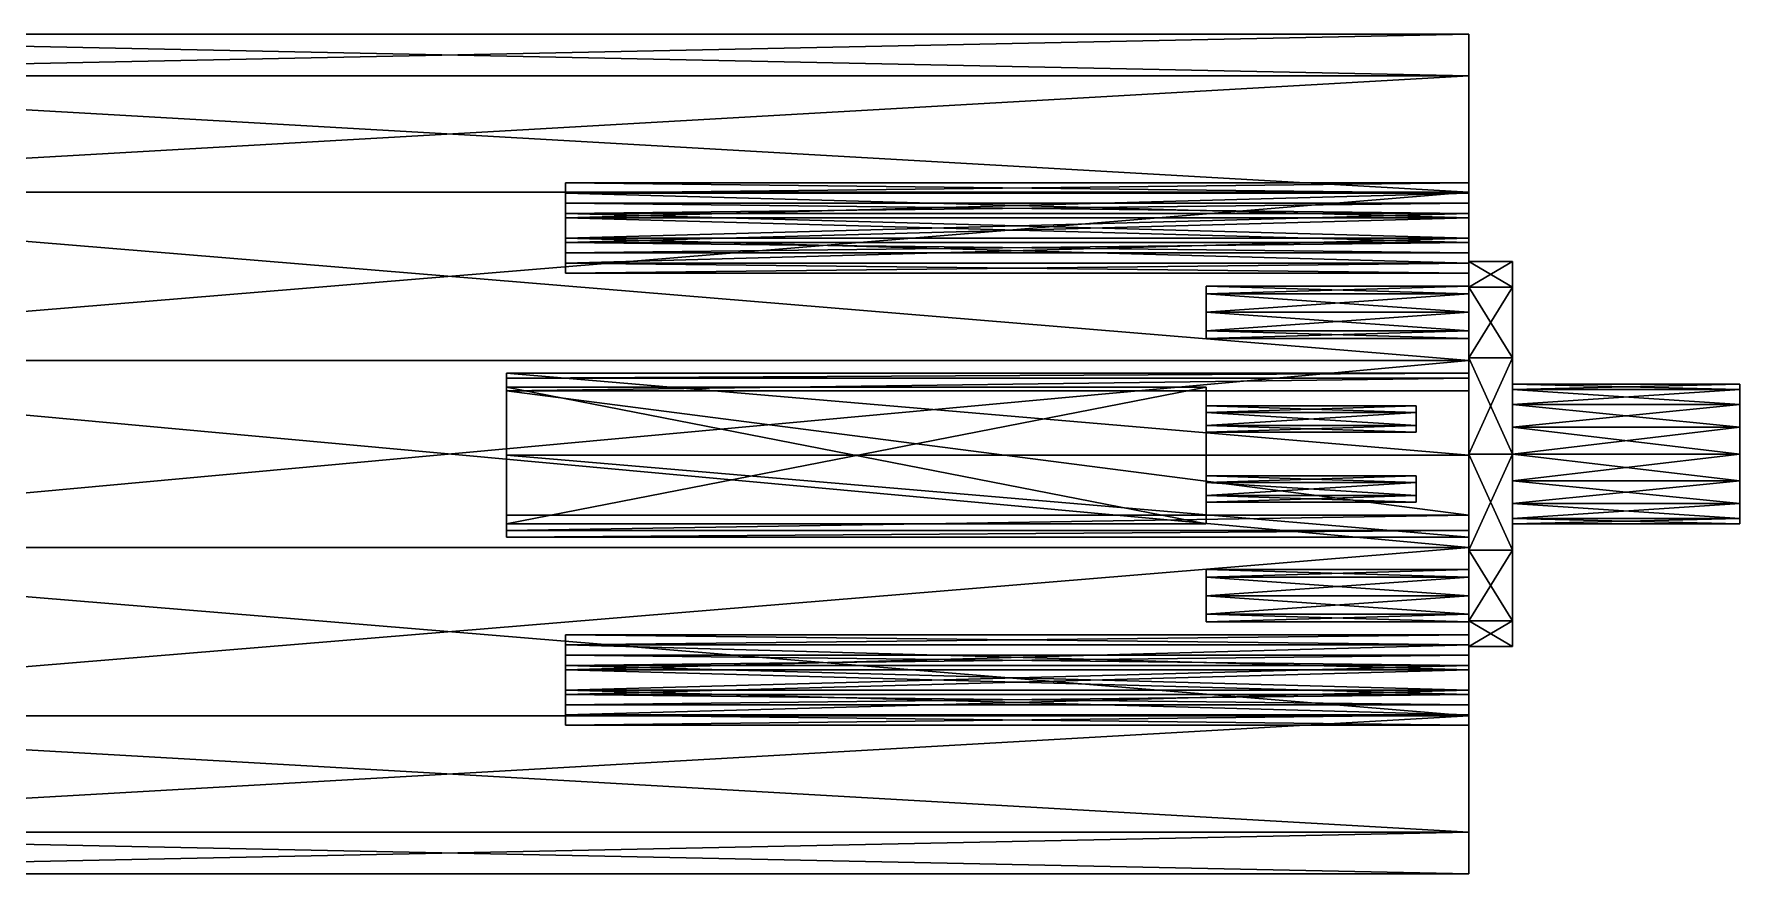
# Model space of a CAD drawing. Extents: x -96 to 99, y -24 to 24.
# Drawn here: x 1.5 to 99, y -24 to 24 of the extents above; entities that cross this region are included whole.
import ezdxf

# ---------------------------------------------------------------- set-up
doc = ezdxf.new("R2010")
doc.units = 0

msp = doc.modelspace()

# ---------------------------------------------------------------- linework, layer by layer
for points in [[(-33, 24), (83.5, 24), (83.5, 21.623072, -10.412139)], [(-33, 21.623072, 10.412139), (83.5, 21.623072, 10.412139), (83.5, 24)], [(-33, 24), (-33, 21.623072, 10.412139), (83.5, 24)], [(-33, 21.623072, -10.412139), (-33, 24), (83.5, 21.623072, -10.412139)], [(83.5, 24), (83.5, 11), (83.5, 9.526605, -5.498408)], [(83.5, 14.913894, 2.286107), (83.5, 11), (83.5, 24)], [(83.5, 24), (83.5, 9.526605, -5.498408), (83.5, 5.498408, -9.526605)], [(83.5, 21.623072, -10.412139), (83.5, 24), (83.5, 5.498408, -9.526605)], [(83.5, 14.913894, 2.286107), (83.5, 24), (83.5, 21.623072, 10.412139)], [(-33, 21.623072, -10.412139), (83.5, 21.623072, -10.412139), (83.5, 14.96193, -18.765211)], [(-33, 21.623072, -10.412139), (83.5, 14.96193, -18.765211), (-33, 14.96193, -18.765211)], [(-33, 14.96193, 18.765211), (83.5, 14.96193, 18.765211), (83.5, 21.623072, 10.412139)], [(-33, 21.623072, 10.412139), (-33, 14.96193, 18.765211), (83.5, 21.623072, 10.412139)], [(83.5, 21.623072, -10.412139), (83.5, 5.498408, -9.526605), (83.5, 0, -11)], [(83.5, -10.916106, -11.613894), (83.5, 21.623072, -10.412139), (83.5, 0, -11)], [(83.5, -14.96193, -18.765211), (83.5, 14.96193, -18.765211), (83.5, 21.623072, -10.412139)], [(83.5, -8.1, -15.299483), (83.5, -14.96193, -18.765211), (83.5, 21.623072, -10.412139)], [(83.5, -7.038835, -14.859745), (83.5, -8.1, -15.299483), (83.5, 21.623072, -10.412139)], [(83.5, -6.6, -13.8), (83.5, -7.038835, -14.859745), (83.5, 21.623072, -10.412139)], [(83.5, -7.038835, -12.740255), (83.5, -6.6, -13.8), (83.5, 21.623072, -10.412139)], [(83.5, -8.1, -12.300517), (83.5, -7.038835, -12.740255), (83.5, 21.623072, -10.412139)], [(83.5, -12.33, -12.2), (83.5, -8.1, -12.300517), (83.5, 21.623072, -10.412139)], [(83.5, -10.916106, -11.613894), (83.5, -12.33, -12.2), (83.5, 21.623072, -10.412139)], [(83.5, 13.743894, 11.613894), (83.5, 21.623072, 10.412139), (83.5, 14.96193, 18.765211)], [(83.5, 13.743894, 8.786107), (83.5, 12.33, 8.2), (83.5, 21.623072, 10.412139)], [(83.5, 13.5, 5.7), (83.5, 21.623072, 10.412139), (83.5, 12.33, 8.2)], [(83.5, 14.33, 10.2), (83.5, 13.743894, 8.786107), (83.5, 21.623072, 10.412139)], [(83.5, 13.743894, 11.613894), (83.5, 14.33, 10.2), (83.5, 21.623072, 10.412139)], [(83.5, 15.5, 3.7), (83.5, 14.913894, 2.286107), (83.5, 21.623072, 10.412139)], [(83.5, 14.913894, 5.113894), (83.5, 15.5, 3.7), (83.5, 21.623072, 10.412139)], [(83.5, 13.5, 5.7), (83.5, 14.913894, 5.113894), (83.5, 21.623072, 10.412139)], [(-33, 14.96193, -18.765211), (83.5, 14.96193, -18.765211), (83.5, 5.342563, -23.397352)], [(-33, 14.96193, -18.765211), (83.5, 5.342563, -23.397352), (-33, 5.342563, -23.397352)], [(-33, 5.342563, 23.397352), (83.5, 5.342563, 23.397352), (83.5, 14.96193, 18.765211)], [(-33, 14.96193, 18.765211), (-33, 5.342563, 23.397352), (83.5, 14.96193, 18.765211)], [(31.879999, 14.914886, 2.287007), (83.5, 14.913894, 2.286107), (83.5, 15.5, 3.7)], [(31.879999, 15.5, 3.7), (83.5, 15.5, 3.7), (83.5, 14.913894, 5.113894)], [(31.879999, 14.914886, 2.287007), (83.5, 15.5, 3.7), (31.879999, 15.5, 3.7)], [(31.879999, 15.5, 3.7), (83.5, 14.913894, 5.113894), (31.879999, 14.914886, 5.112993)], [(31.879999, 15.5, 3.7), (31.879999, 14.914886, 5.112993), (31.879999, 11.5, 3.7)], [(31.879999, 12.085114, 2.287007), (31.879999, 15.5, 3.7), (31.879999, 11.5, 3.7)], [(31.879999, 12.085114, 2.287007), (31.879999, 14.914886, 2.287007), (31.879999, 15.5, 3.7)], [(31.879999, 13.5, 1.700689), (83.5, 14.913894, 2.286107), (31.879999, 14.914886, 2.287007)], [(31.879999, 14.914886, 5.112993), (83.5, 14.913894, 5.113894), (83.5, 13.5, 5.7)], [(31.879999, 14.914886, 5.112993), (83.5, 13.5, 5.7), (31.879999, 13.5, 5.699311)], [(31.879999, 14.914886, 5.112993), (31.879999, 12.085114, 5.112993), (31.879999, 11.5, 3.7)], [(31.879999, 14.914886, 5.112993), (31.879999, 13.5, 5.699311), (31.879999, 12.085114, 5.112993)], [(31.879999, 12.085114, 2.287007), (31.879999, 13.5, 1.700689), (31.879999, 14.914886, 2.287007)], [(31.879999, 13.5, 1.700689), (83.5, 13.5, 1.7), (83.5, 14.913894, 2.286107)], [(83.5, -5.342563, -23.397352), (83.5, 5.342563, -23.397352), (83.5, 14.96193, -18.765211)], [(83.5, -14.96193, -18.765211), (83.5, -5.342563, -23.397352), (83.5, 14.96193, -18.765211)], [(83.5, 4.626198, 22.894613), (83.5, 14.96193, 18.765211), (83.5, 5.342563, 23.397352)], [(83.5, 9.161165, 14.859745), (83.5, 9.6, 13.8), (83.5, 14.96193, 18.765211)], [(83.5, 9.161165, 12.740255), (83.5, 14.96193, 18.765211), (83.5, 9.6, 13.8)], [(83.5, 8.1, 15.299483), (83.5, 9.161165, 14.859745), (83.5, 14.96193, 18.765211)], [(83.5, 4.626198, 14.543818), (83.5, 8.1, 15.299483), (83.5, 14.96193, 18.765211)], [(83.5, 12.33, 12.2), (83.5, 14.96193, 18.765211), (83.5, 9.161165, 12.740255)], [(83.5, 4.626198, 14.543818), (83.5, 14.96193, 18.765211), (83.5, 4.626198, 22.894613)], [(83.5, 12.33, 12.2), (83.5, 13.743894, 11.613894), (83.5, 14.96193, 18.765211)], [(83.5, 14.913894, 2.286107), (83.5, 13.5, 1.7), (83.5, 11)], [(31.879999, 13.744886, 8.787007), (83.5, 13.743894, 8.786107), (83.5, 14.33, 10.2)], [(31.879999, 14.33, 10.2), (83.5, 14.33, 10.2), (83.5, 13.743894, 11.613894)], [(31.879999, 13.744886, 8.787007), (83.5, 14.33, 10.2), (31.879999, 14.33, 10.2)], [(31.879999, 14.33, 10.2), (83.5, 13.743894, 11.613894), (31.879999, 13.744886, 11.612993)], [(31.879999, 14.33, 10.2), (31.879999, 13.744886, 11.612993), (31.879999, 10.33, 10.2)], [(31.879999, 10.915113, 8.787007), (31.879999, 14.33, 10.2), (31.879999, 10.33, 10.2)], [(31.879999, 10.915113, 8.787007), (31.879999, 13.744886, 8.787007), (31.879999, 14.33, 10.2)], [(31.879999, 12.33, 8.200689), (83.5, 13.743894, 8.786107), (31.879999, 13.744886, 8.787007)], [(31.879999, 13.744886, 11.612993), (83.5, 13.743894, 11.613894), (83.5, 12.33, 12.2)], [(31.879999, 13.744886, 11.612993), (83.5, 12.33, 12.2), (31.879999, 12.33, 12.199311)], [(31.879999, 13.744886, 11.612993), (31.879999, 10.915113, 11.612993), (31.879999, 10.33, 10.2)], [(31.879999, 13.744886, 11.612993), (31.879999, 12.33, 12.199311), (31.879999, 10.915113, 11.612993)], [(31.879999, 10.915113, 8.787007), (31.879999, 12.33, 8.200689), (31.879999, 13.744886, 8.787007)], [(31.879999, 12.33, 8.200689), (83.5, 12.33, 8.2), (83.5, 13.743894, 8.786107)], [(31.879999, 12.085114, 2.287007), (83.5, 12.086106, 2.286107), (83.5, 13.5, 1.7)], [(31.879999, 12.085114, 2.287007), (83.5, 13.5, 1.7), (31.879999, 13.5, 1.700689)], [(31.879999, 13.5, 5.699311), (83.5, 13.5, 5.7), (83.5, 12.086106, 5.113894)], [(31.879999, 13.5, 5.699311), (83.5, 12.086106, 5.113894), (31.879999, 12.085114, 5.112993)], [(83.5, 13.5, 5.7), (83.5, 12.33, 8.2), (83.5, 9.526605, 5.498408)], [(83.5, 12.086106, 5.113894), (83.5, 13.5, 5.7), (83.5, 9.526605, 5.498408)], [(83.5, 13.5, 1.7), (83.5, 12.086106, 2.286107), (83.5, 11)], [(31.879999, 10.915113, 8.787007), (83.5, 10.916106, 8.786107), (83.5, 12.33, 8.2)], [(31.879999, 10.915113, 8.787007), (83.5, 12.33, 8.2), (31.879999, 12.33, 8.200689)], [(31.879999, 12.33, 12.199311), (83.5, 12.33, 12.2), (83.5, 10.916106, 11.613894)], [(31.879999, 12.33, 12.199311), (83.5, 10.916106, 11.613894), (31.879999, 10.915113, 11.612993)], [(31.879999, 11.5, 3.7), (83.5, 11.5, 3.7), (83.5, 12.086106, 2.286107)], [(31.879999, 12.085114, 5.112993), (83.5, 12.086106, 5.113894), (83.5, 11.5, 3.7)], [(31.879999, 12.085114, 2.287007), (31.879999, 11.5, 3.7), (83.5, 12.086106, 2.286107)], [(31.879999, 12.085114, 5.112993), (83.5, 11.5, 3.7), (31.879999, 11.5, 3.7)], [(83.5, 12.33, 8.2), (83.5, 10.916106, 8.786107), (83.5, 9.526605, 5.498408)], [(83.5, 12.33, 12.2), (83.5, 8.1, 12.300517), (83.5, -21.623072, 10.412139)], [(83.5, 10.916106, 11.613894), (83.5, 12.33, 12.2), (83.5, -21.623072, 10.412139)], [(83.5, 12.33, 12.2), (83.5, 9.161165, 12.740255), (83.5, 8.1, 12.300517)], [(83.5, 12.086106, 5.113894), (83.5, 9.526605, 5.498408), (83.5, 11.5, 3.7)], [(83.5, 12.086106, 2.286107), (83.5, 11.5, 3.7), (83.5, 11)], [(31.879999, 10.33, 10.2), (83.5, 10.33, 10.2), (83.5, 10.916106, 8.786107)], [(31.879999, 10.915113, 11.612993), (83.5, 10.916106, 11.613894), (83.5, 10.33, 10.2)], [(31.879999, 10.915113, 8.787007), (31.879999, 10.33, 10.2), (83.5, 10.916106, 8.786107)], [(31.879999, 10.915113, 11.612993), (83.5, 10.33, 10.2), (31.879999, 10.33, 10.2)], [(83.5, 11.5, 3.7), (83.5, 9.526605, 5.498408), (83.5, 11)], [(83.5, 11), (86, 11), (86, 9.526605, -5.498408)], [(83.5, 9.526605, 5.498408), (86, 9.526605, 5.498408), (86, 11)], [(83.5, 11), (83.5, 9.526605, 5.498408), (86, 11)], [(83.5, 9.526605, -5.498408), (83.5, 11), (86, 9.526605, -5.498408)], [(83.5, 10.916106, 11.613894), (83.5, -21.623072, 10.412139), (83.5, 0, 11)], [(83.5, 10.916106, 11.613894), (83.5, 0, 11), (83.5, 10.33, 10.2)], [(83.5, 10.916106, 8.786107), (83.5, 5.498408, 9.526605), (83.5, 9.526605, 5.498408)], [(83.5, 10.916106, 8.786107), (83.5, 10.33, 10.2), (83.5, 5.498408, 9.526605)], [(86, 11), (86, 4), (86, 3.695794, -1.528738)], [(86, 9.526605, 5.498408), (86, 4), (86, 11)], [(86, 11), (86, 2.827787, -2.827787), (86, 1.528738, -3.695794)], [(86, 9.526605, -5.498408), (86, 11), (86, 1.528738, -3.695794)], [(86, 11), (86, 3.695794, -1.528738), (86, 2.827787, -2.827787)], [(83.5, 10.33, 10.2), (83.5, 0, 11), (83.5, 5.498408, 9.526605)], [(68.5, 9.6, 13.8), (83.5, 9.6, 13.8), (83.5, 9.161165, 14.859745)], [(68.5, 9.16066, 12.73934), (83.5, 9.161165, 12.740255), (83.5, 9.6, 13.8)], [(68.5, 9.16066, 12.73934), (83.5, 9.6, 13.8), (68.5, 9.6, 13.8)], [(68.5, 9.16066, 14.860661), (68.5, 9.6, 13.8), (83.5, 9.161165, 14.859745)], [(68.5, 7.03934, 12.73934), (68.5, 9.16066, 12.73934), (68.5, 9.6, 13.8)], [(68.5, 6.6, 13.8), (68.5, 7.03934, 12.73934), (68.5, 9.6, 13.8)], [(68.5, 9.16066, 14.860661), (68.5, 6.6, 13.8), (68.5, 9.6, 13.8)], [(68.5, 9.16066, 14.860661), (83.5, 9.161165, 14.859745), (83.5, 8.1, 15.299483)], [(68.5, 8.1, 12.3), (83.5, 8.1, 12.300517), (83.5, 9.161165, 12.740255)], [(68.5, 8.1, 12.3), (83.5, 9.161165, 12.740255), (68.5, 9.16066, 12.73934)], [(68.5, 9.16066, 14.860661), (83.5, 8.1, 15.299483), (68.5, 8.1, 15.3)], [(68.5, 7.03934, 12.73934), (68.5, 8.1, 12.3), (68.5, 9.16066, 12.73934)], [(68.5, 9.16066, 14.860661), (68.5, 7.03934, 14.860661), (68.5, 6.6, 13.8)], [(68.5, 9.16066, 14.860661), (68.5, 8.1, 15.3), (68.5, 7.03934, 14.860661)], [(83.5, 9.526605, -5.498408), (86, 9.526605, -5.498408), (86, 5.498408, -9.526605)], [(83.5, 9.526605, -5.498408), (86, 5.498408, -9.526605), (83.5, 5.498408, -9.526605)], [(83.5, 5.498408, 9.526605), (86, 5.498408, 9.526605), (86, 9.526605, 5.498408)], [(83.5, 9.526605, 5.498408), (83.5, 5.498408, 9.526605), (86, 9.526605, 5.498408)], [(86, 9.526605, 5.498408), (86, 0, 4), (86, 1.528738, 3.695794)], [(86, 9.526605, 5.498408), (86, -9.526605, 5.498408), (86, 0, 4)], [(86, 9.526605, 5.498408), (86, 1.528738, 3.695794), (86, 2.827787, 2.827787)], [(86, 9.526605, 5.498408), (86, 2.827787, 2.827787), (86, 3.695794, 1.528738)], [(86, 9.526605, 5.498408), (86, 3.695794, 1.528738), (86, 4)], [(86, 9.526605, -5.498408), (86, 1.528738, -3.695794), (86, 0, -4)], [(86, -9.526605, -5.498408), (86, 9.526605, -5.498408), (86, 0, -4)], [(86, -5.498408, -9.526605), (86, 5.498408, -9.526605), (86, 9.526605, -5.498408)], [(86, -9.526605, -5.498408), (86, -5.498408, -9.526605), (86, 9.526605, -5.498408)], [(86, 9.526605, 5.498408), (86, 5.498408, 9.526605), (86, -9.526605, 5.498408)], [(68.5, 8.1, 15.3), (83.5, 8.1, 15.299483), (83.5, 7.038835, 14.859745)], [(68.5, 8.1, 15.3), (83.5, 7.038835, 14.859745), (68.5, 7.03934, 14.860661)], [(68.5, 7.03934, 12.73934), (83.5, 7.038835, 12.740255), (83.5, 8.1, 12.300517)], [(68.5, 7.03934, 12.73934), (83.5, 8.1, 12.300517), (68.5, 8.1, 12.3)], [(83.5, 8.1, 12.300517), (83.5, 7.038835, 12.740255), (83.5, -21.623072, 10.412139)], [(83.5, 4.626198, 14.543818), (83.5, 7.038835, 14.859745), (83.5, 8.1, 15.299483)], [(68.5, 7.03934, 14.860661), (83.5, 7.038835, 14.859745), (83.5, 6.6, 13.8)], [(68.5, 7.03934, 14.860661), (83.5, 6.6, 13.8), (68.5, 6.6, 13.8)], [(68.5, 6.6, 13.8), (83.5, 7.038835, 12.740255), (68.5, 7.03934, 12.73934)], [(68.5, 6.6, 13.8), (83.5, 6.6, 13.8), (83.5, 7.038835, 12.740255)], [(83.5, 3.602843, 13.520463), (83.5, -21.623072, 10.412139), (83.5, 7.038835, 12.740255)], [(83.5, 4.326464, 13.820196), (83.5, 6.6, 13.8), (83.5, 7.038835, 14.859745)], [(83.5, 4.626198, 14.543818), (83.5, 4.326464, 13.820196), (83.5, 7.038835, 14.859745)], [(83.5, 3.602843, 13.520463), (83.5, 7.038835, 12.740255), (83.5, 6.6, 13.8)], [(83.5, 4.326464, 13.820196), (83.5, 3.602843, 13.520463), (83.5, 6.6, 13.8)], [(-33, 5.342563, -23.397352), (83.5, 5.342563, -23.397352), (83.5, -5.342563, -23.397352)], [(-33, 5.342563, -23.397352), (83.5, -5.342563, -23.397352), (-33, -5.342563, -23.397352)], [(-33, -5.342563, 23.397352), (83.5, -5.342563, 23.397352), (83.5, 5.342563, 23.397352)], [(-33, 5.342563, 23.397352), (-33, -5.342563, 23.397352), (83.5, 5.342563, 23.397352)], [(83.5, 5.498408, -9.526605), (86, 5.498408, -9.526605), (86, 0, -11)], [(83.5, 5.498408, -9.526605), (86, 0, -11), (83.5, 0, -11)], [(83.5, 0, 11), (86, 0, 11), (86, 5.498408, 9.526605)], [(83.5, 5.498408, 9.526605), (83.5, 0, 11), (86, 5.498408, 9.526605)], [(83.5, -0.062141, 23.357071), (83.5, 5.342563, 23.397352), (83.5, -5.342563, 23.397352)], [(83.5, -0.062141, 23.357071), (83.5, 4.626198, 22.894613), (83.5, 5.342563, 23.397352)], [(86, -5.498408, -9.526605), (86, 0, -11), (86, 5.498408, -9.526605)], [(86, 5.498408, 9.526605), (86, -5.498408, 9.526605), (86, -9.526605, 5.498408)], [(86, 5.498408, 9.526605), (86, 0, 11), (86, -5.498408, 9.526605)], [(28.5, 4.626198, 22.894613), (83.5, 4.626198, 22.894613), (83.5, -0.062141, 23.357071)], [(28.5, 4.626198, 22.894613), (83.5, 4.626198, 14.543818), (83.5, 4.626198, 22.894613)], [(28.5, -0.062141, 23.357071), (28.5, 4.626198, 22.894613), (83.5, -0.062141, 23.357071)], [(28.5, 4.325218, 13.821443), (83.5, 4.326464, 13.820196), (83.5, 4.626198, 14.543818)], [(28.5, 4.626198, 14.543818), (83.5, 4.626198, 14.543818), (28.5, 4.626198, 22.894613)], [(28.5, 4.325218, 13.821443), (83.5, 4.626198, 14.543818), (28.5, 4.626198, 14.543818)], [(28.5, 3.828794, 17.586573), (28.5, 4.626198, 14.543818), (28.5, 4.626198, 22.894613)], [(28.5, -0.062141, 23.357071), (28.5, -4.747953, 22.869673), (28.5, 4.626198, 22.894613)], [(28.5, -3.994617, 22.449192), (28.5, 4.626198, 22.894613), (28.5, -4.747953, 22.869673)], [(28.5, 3.828794, 22.449192), (28.5, 4.626198, 22.894613), (28.5, -3.994617, 22.449192)], [(28.5, 3.828794, 22.449192), (28.5, 3.828794, 17.586573), (28.5, 4.626198, 22.894613)], [(28.5, -4.379539, 13.888877), (28.5, 4.325218, 13.821443), (28.5, 4.626198, 14.543818)], [(28.5, -4.747953, 14.778306), (28.5, -4.379539, 13.888877), (28.5, 4.626198, 14.543818)], [(28.5, 3.828794, 17.586573), (28.5, -4.747953, 14.778306), (28.5, 4.626198, 14.543818)], [(28.5, 3.602843, 13.520463), (83.5, 3.602843, 13.520463), (83.5, 4.326464, 13.820196)], [(28.5, 3.602843, 13.520463), (83.5, 4.326464, 13.820196), (28.5, 4.325218, 13.821443)], [(28.5, -3.490109, 13.520463), (28.5, 3.602843, 13.520463), (28.5, 4.325218, 13.821443)], [(28.5, -4.379539, 13.888877), (28.5, -3.490109, 13.520463), (28.5, 4.325218, 13.821443)], [(86, 4), (99, 4), (99, 3.695794, -1.528738)], [(86, 3.695794, 1.528738), (99, 3.695794, 1.528738), (99, 4)], [(86, 4), (86, 3.695794, 1.528738), (99, 4)], [(86, 3.695794, -1.528738), (86, 4), (99, 3.695794, -1.528738)], [(99, -3.695794, -1.528738), (99, 3.695794, -1.528738), (99, 4)], [(99, -4), (99, -3.695794, -1.528738), (99, 4)], [(99, 3.695794, 1.528738), (99, -4), (99, 4)], [(28.5, 3.828794, 17.586573), (28.5, -3.994617, 17.586573), (28.5, -4.747953, 14.778306)], [(68.5, -3.994617, 22.449192), (28.5, 3.828794, 22.449192), (28.5, -3.994617, 22.449192)], [(68.5, 3.828794, 17.586573), (28.5, -3.994617, 17.586573), (28.5, 3.828794, 17.586573)], [(68.5, -3.994617, 17.586573), (28.5, -3.994617, 17.586573), (68.5, 3.828794, 17.586573)], [(68.5, 3.828794, 22.449192), (28.5, 3.828794, 17.586573), (28.5, 3.828794, 22.449192)], [(68.5, 3.828794, 17.586573), (28.5, 3.828794, 17.586573), (68.5, 3.828794, 22.449192)], [(68.5, -3.994617, 22.449192), (68.5, 3.828794, 22.449192), (28.5, 3.828794, 22.449192)], [(28.5, 3.602843, 13.520463), (83.5, -3.490109, 13.520463), (83.5, 3.602843, 13.520463)], [(28.5, -3.490109, 13.520463), (83.5, -3.490109, 13.520463), (28.5, 3.602843, 13.520463)], [(68.5, 2.75, 20.042334), (68.5, 3.828794, 17.586573), (68.5, 3.828794, 22.449192)], [(68.5, 2.374345, 20.691854), (68.5, 3.828794, 22.449192), (68.5, -3.994617, 22.449192)], [(68.5, 2.374345, 20.691854), (68.5, 2.75, 20.042334), (68.5, 3.828794, 22.449192)], [(68.5, -2.374345, 19.392813), (68.5, -3.994617, 17.586573), (68.5, 3.828794, 17.586573)], [(68.5, -1.625655, 19.392813), (68.5, -2.374345, 19.392813), (68.5, 3.828794, 17.586573)], [(68.5, -1.25, 20.042334), (68.5, -1.625655, 19.392813), (68.5, 3.828794, 17.586573)], [(68.5, 1.625655, 19.392813), (68.5, -1.25, 20.042334), (68.5, 3.828794, 17.586573)], [(68.5, 2.374345, 19.392813), (68.5, 3.828794, 17.586573), (68.5, 2.75, 20.042334)], [(68.5, 2.374345, 19.392813), (68.5, 1.625655, 19.392813), (68.5, 3.828794, 17.586573)], [(83.5, 3.602843, 13.520463), (83.5, -3.490109, 13.520463), (83.5, -21.623072, 10.412139)], [(86, 3.695794, -1.528738), (99, 3.695794, -1.528738), (99, 2.827787, -2.827787)], [(86, 3.695794, -1.528738), (99, 2.827787, -2.827787), (86, 2.827787, -2.827787)], [(86, 2.827787, 2.827787), (99, 2.827787, 2.827787), (99, 3.695794, 1.528738)], [(86, 3.695794, 1.528738), (86, 2.827787, 2.827787), (99, 3.695794, 1.528738)], [(99, -2.827787, -2.827787), (99, 2.827787, -2.827787), (99, 3.695794, -1.528738)], [(99, -3.695794, -1.528738), (99, -2.827787, -2.827787), (99, 3.695794, -1.528738)], [(99, 3.695794, 1.528738), (99, -3.695794, 1.528738), (99, -4)], [(99, 3.695794, 1.528738), (99, 2.827787, 2.827787), (99, -3.695794, 1.528738)], [(80.5, 2.75, 20.042334), (68.5, 2.75, 20.042334), (68.5, 2.374345, 20.691854)], [(80.5, 2.37546, 19.393719), (68.5, 2.374345, 19.392813), (68.5, 2.75, 20.042334)], [(80.5, 2.37546, 19.393719), (68.5, 2.75, 20.042334), (80.5, 2.75, 20.042334)], [(80.5, 2.37546, 20.690947), (80.5, 2.75, 20.042334), (68.5, 2.374345, 20.691854)], [(80.5, 2.37546, 20.690947), (68.5, 2.374345, 20.691854), (68.5, 1.625655, 20.691854)], [(80.5, 2.37546, 20.690947), (68.5, 1.625655, 20.691854), (80.5, 1.62454, 20.690947)], [(80.5, 1.62454, 19.393719), (68.5, 2.374345, 19.392813), (80.5, 2.37546, 19.393719)], [(68.5, 1.625655, 20.691854), (68.5, 2.374345, 20.691854), (68.5, -3.994617, 22.449192)], [(80.5, 1.62454, 19.393719), (68.5, 1.625655, 19.392813), (68.5, 2.374345, 19.392813)], [(80.5, 1.62454, 19.393719), (80.5, 2.37546, 19.393719), (80.5, 2.75, 20.042334)], [(80.5, 1.25, 20.042334), (80.5, 1.62454, 19.393719), (80.5, 2.75, 20.042334)], [(80.5, 2.37546, 20.690947), (80.5, 1.25, 20.042334), (80.5, 2.75, 20.042334)], [(80.5, 2.37546, 20.690947), (80.5, 1.62454, 20.690947), (80.5, 1.25, 20.042334)], [(86, 2.827787, -2.827787), (99, 2.827787, -2.827787), (99, 1.528738, -3.695794)], [(86, 2.827787, -2.827787), (99, 1.528738, -3.695794), (86, 1.528738, -3.695794)], [(86, 1.528738, 3.695794), (99, 1.528738, 3.695794), (99, 2.827787, 2.827787)], [(86, 2.827787, 2.827787), (86, 1.528738, 3.695794), (99, 2.827787, 2.827787)], [(99, -1.528738, -3.695794), (99, 1.528738, -3.695794), (99, 2.827787, -2.827787)], [(99, -2.827787, -2.827787), (99, -1.528738, -3.695794), (99, 2.827787, -2.827787)], [(99, 2.827787, 2.827787), (99, -2.827787, 2.827787), (99, -3.695794, 1.528738)], [(99, 2.827787, 2.827787), (99, 1.528738, 3.695794), (99, -2.827787, 2.827787)], [(68.5, 1.25, 20.042334), (68.5, 1.625655, 20.691854), (68.5, -3.994617, 22.449192)], [(68.5, 1.625655, 19.392813), (68.5, 1.25, 20.042334), (68.5, -1.25, 20.042334)], [(80.5, 1.62454, 20.690947), (68.5, 1.625655, 20.691854), (68.5, 1.25, 20.042334)], [(80.5, 1.25, 20.042334), (68.5, 1.25, 20.042334), (68.5, 1.625655, 19.392813)], [(80.5, 1.25, 20.042334), (68.5, 1.625655, 19.392813), (80.5, 1.62454, 19.393719)], [(80.5, 1.62454, 20.690947), (68.5, 1.25, 20.042334), (80.5, 1.25, 20.042334)], [(68.5, 1.25, 20.042334), (68.5, -3.994617, 22.449192), (68.5, -1.625655, 20.691854)], [(68.5, 1.25, 20.042334), (68.5, -1.625655, 20.691854), (68.5, -1.25, 20.042334)], [(86, 1.528738, -3.695794), (99, 1.528738, -3.695794), (99, 0, -4)], [(86, 1.528738, -3.695794), (99, 0, -4), (86, 0, -4)], [(86, 0, 4), (99, 0, 4), (99, 1.528738, 3.695794)], [(86, 1.528738, 3.695794), (86, 0, 4), (99, 1.528738, 3.695794)], [(99, -1.528738, -3.695794), (99, 0, -4), (99, 1.528738, -3.695794)], [(99, 1.528738, 3.695794), (99, -1.528738, 3.695794), (99, -2.827787, 2.827787)], [(99, 1.528738, 3.695794), (99, 0, 4), (99, -1.528738, 3.695794)], [(83.5, 0, -11), (86, 0, -11), (86, -5.498408, -9.526605)], [(83.5, 0, -11), (86, -5.498408, -9.526605), (83.5, -5.498408, -9.526605)], [(83.5, -5.498408, 9.526605), (86, -5.498408, 9.526605), (86, 0, 11)], [(83.5, 0, 11), (83.5, -5.498408, 9.526605), (86, 0, 11)], [(83.5, -21.623072, 10.412139), (83.5, -5.498408, 9.526605), (83.5, 0, 11)], [(83.5, -10.33, -10.2), (83.5, 0, -11), (83.5, -5.498408, -9.526605)], [(83.5, -10.916106, -11.613894), (83.5, 0, -11), (83.5, -10.33, -10.2)], [(86, 0, -4), (99, 0, -4), (99, -1.528738, -3.695794)], [(86, 0, -4), (99, -1.528738, -3.695794), (86, -1.528738, -3.695794)], [(86, -1.528738, 3.695794), (99, -1.528738, 3.695794), (99, 0, 4)], [(86, 0, 4), (86, -1.528738, 3.695794), (99, 0, 4)], [(86, -9.526605, 5.498408), (86, -1.528738, 3.695794), (86, 0, 4)], [(86, -9.526605, -5.498408), (86, 0, -4), (86, -1.528738, -3.695794)], [(28.5, -0.062141, 23.357071), (83.5, -0.062141, 23.357071), (83.5, -4.747953, 22.869673)], [(28.5, -0.062141, 23.357071), (83.5, -4.747953, 22.869673), (28.5, -4.747953, 22.869673)], [(83.5, -4.747953, 22.869673), (83.5, -0.062141, 23.357071), (83.5, -5.342563, 23.397352)], [(80.5, -1.62454, 19.393719), (68.5, -1.625655, 19.392813), (68.5, -1.25, 20.042334)], [(80.5, -1.25, 20.042334), (68.5, -1.25, 20.042334), (68.5, -1.625655, 20.691854)], [(80.5, -1.62454, 19.393719), (68.5, -1.25, 20.042334), (80.5, -1.25, 20.042334)], [(80.5, -1.25, 20.042334), (68.5, -1.625655, 20.691854), (80.5, -1.62454, 20.690947)], [(80.5, -2.37546, 19.393719), (68.5, -1.625655, 19.392813), (80.5, -1.62454, 19.393719)], [(80.5, -1.62454, 20.690947), (68.5, -1.625655, 20.691854), (68.5, -2.374345, 20.691854)], [(80.5, -1.62454, 20.690947), (68.5, -2.374345, 20.691854), (80.5, -2.37546, 20.690947)], [(68.5, -2.374345, 20.691854), (68.5, -1.625655, 20.691854), (68.5, -3.994617, 22.449192)], [(80.5, -2.37546, 19.393719), (68.5, -2.374345, 19.392813), (68.5, -1.625655, 19.392813)], [(80.5, -1.25, 20.042334), (80.5, -1.62454, 20.690947), (80.5, -2.75, 20.042334)], [(80.5, -2.37546, 19.393719), (80.5, -1.25, 20.042334), (80.5, -2.75, 20.042334)], [(80.5, -2.37546, 19.393719), (80.5, -1.62454, 19.393719), (80.5, -1.25, 20.042334)], [(80.5, -1.62454, 20.690947), (80.5, -2.37546, 20.690947), (80.5, -2.75, 20.042334)], [(86, -1.528738, -3.695794), (99, -1.528738, -3.695794), (99, -2.827787, -2.827787)], [(86, -1.528738, -3.695794), (99, -2.827787, -2.827787), (86, -2.827787, -2.827787)], [(86, -2.827787, 2.827787), (99, -2.827787, 2.827787), (99, -1.528738, 3.695794)], [(86, -1.528738, 3.695794), (86, -2.827787, 2.827787), (99, -1.528738, 3.695794)], [(86, -11), (86, -2.827787, 2.827787), (86, -1.528738, 3.695794)], [(86, -9.526605, 5.498408), (86, -11), (86, -1.528738, 3.695794)], [(86, -9.526605, -5.498408), (86, -1.528738, -3.695794), (86, -2.827787, -2.827787)], [(68.5, -2.374345, 19.392813), (68.5, -2.75, 20.042334), (68.5, -3.994617, 17.586573)], [(68.5, -2.374345, 20.691854), (68.5, -3.994617, 22.449192), (68.5, -2.75, 20.042334)], [(80.5, -2.75, 20.042334), (68.5, -2.75, 20.042334), (68.5, -2.374345, 19.392813)], [(80.5, -2.37546, 20.690947), (68.5, -2.374345, 20.691854), (68.5, -2.75, 20.042334)], [(80.5, -2.37546, 19.393719), (80.5, -2.75, 20.042334), (68.5, -2.374345, 19.392813)], [(80.5, -2.37546, 20.690947), (68.5, -2.75, 20.042334), (80.5, -2.75, 20.042334)], [(68.5, -2.75, 20.042334), (68.5, -3.994617, 22.449192), (68.5, -3.994617, 17.586573)], [(86, -2.827787, -2.827787), (99, -2.827787, -2.827787), (99, -3.695794, -1.528738)], [(86, -2.827787, -2.827787), (99, -3.695794, -1.528738), (86, -3.695794, -1.528738)], [(86, -3.695794, 1.528738), (99, -3.695794, 1.528738), (99, -2.827787, 2.827787)], [(86, -2.827787, 2.827787), (86, -3.695794, 1.528738), (99, -2.827787, 2.827787)], [(86, -11), (86, -3.695794, 1.528738), (86, -2.827787, 2.827787)], [(86, -9.526605, -5.498408), (86, -2.827787, -2.827787), (86, -3.695794, -1.528738)], [(28.5, -4.379539, 13.888877), (83.5, -4.379337, 13.889078), (83.5, -3.490109, 13.520463)], [(28.5, -4.379539, 13.888877), (83.5, -3.490109, 13.520463), (28.5, -3.490109, 13.520463)], [(83.5, -3.490109, 13.520463), (83.5, -4.379337, 13.889078), (83.5, -21.623072, 10.412139)], [(86, -3.695794, -1.528738), (99, -3.695794, -1.528738), (99, -4)], [(86, -4), (99, -4), (99, -3.695794, 1.528738)], [(86, -3.695794, -1.528738), (99, -4), (86, -4)], [(86, -3.695794, 1.528738), (86, -4), (99, -3.695794, 1.528738)], [(86, -11), (86, -4), (86, -3.695794, 1.528738)], [(86, -9.526605, -5.498408), (86, -3.695794, -1.528738), (86, -4)], [(28.5, -3.994617, 22.449192), (28.5, -4.747953, 22.869673), (28.5, -4.747953, 14.778306)], [(28.5, -3.994617, 17.586573), (28.5, -3.994617, 22.449192), (28.5, -4.747953, 14.778306)], [(68.5, -3.994617, 17.586573), (28.5, -3.994617, 22.449192), (28.5, -3.994617, 17.586573)], [(68.5, -3.994617, 22.449192), (28.5, -3.994617, 22.449192), (68.5, -3.994617, 17.586573)], [(28.5, -4.747953, 14.778306), (83.5, -4.747953, 14.778306), (83.5, -4.379337, 13.889078)], [(28.5, -4.747953, 14.778306), (83.5, -4.379337, 13.889078), (28.5, -4.379539, 13.888877)], [(28.5, -4.747953, 14.778306), (83.5, -4.747953, 22.869673), (83.5, -4.747953, 14.778306)], [(28.5, -4.747953, 22.869673), (83.5, -4.747953, 22.869673), (28.5, -4.747953, 14.778306)], [(83.5, -4.379337, 13.889078), (83.5, -4.747953, 14.778306), (83.5, -21.623072, 10.412139)], [(83.5, -4.747953, 14.778306), (83.5, -14.96193, 18.765211), (83.5, -21.623072, 10.412139)], [(83.5, -4.747953, 22.869673), (83.5, -5.342563, 23.397352), (83.5, -14.96193, 18.765211)], [(83.5, -4.747953, 14.778306), (83.5, -4.747953, 22.869673), (83.5, -14.96193, 18.765211)], [(86, -11), (86, -9.526605, -5.498408), (86, -4)], [(-33, -5.342563, -23.397352), (83.5, -5.342563, -23.397352), (83.5, -14.96193, -18.765211)], [(-33, -5.342563, -23.397352), (83.5, -14.96193, -18.765211), (-33, -14.96193, -18.765211)], [(-33, -14.96193, 18.765211), (83.5, -14.96193, 18.765211), (83.5, -5.342563, 23.397352)], [(-33, -5.342563, 23.397352), (-33, -14.96193, 18.765211), (83.5, -5.342563, 23.397352)], [(83.5, -5.498408, -9.526605), (86, -5.498408, -9.526605), (86, -9.526605, -5.498408)], [(83.5, -5.498408, -9.526605), (86, -9.526605, -5.498408), (83.5, -9.526605, -5.498408)], [(83.5, -9.526605, 5.498408), (86, -9.526605, 5.498408), (86, -5.498408, 9.526605)], [(83.5, -5.498408, 9.526605), (83.5, -9.526605, 5.498408), (86, -5.498408, 9.526605)], [(83.5, -24), (83.5, -9.526605, 5.498408), (83.5, -5.498408, 9.526605)], [(83.5, -21.623072, 10.412139), (83.5, -24), (83.5, -5.498408, 9.526605)], [(83.5, -10.916106, -8.786107), (83.5, -5.498408, -9.526605), (83.5, -9.526605, -5.498408)], [(83.5, -10.916106, -8.786107), (83.5, -10.33, -10.2), (83.5, -5.498408, -9.526605)], [(68.5, -7.03934, -14.860661), (83.5, -7.038835, -14.859745), (83.5, -6.6, -13.8)], [(68.5, -6.6, -13.8), (83.5, -6.6, -13.8), (83.5, -7.038835, -12.740255)], [(68.5, -7.03934, -14.860661), (83.5, -6.6, -13.8), (68.5, -6.6, -13.8)], [(68.5, -6.6, -13.8), (83.5, -7.038835, -12.740255), (68.5, -7.03934, -12.73934)], [(68.5, -6.6, -13.8), (68.5, -7.03934, -12.73934), (68.5, -9.6, -13.8)], [(68.5, -9.16066, -14.860661), (68.5, -6.6, -13.8), (68.5, -9.6, -13.8)], [(68.5, -9.16066, -14.860661), (68.5, -7.03934, -14.860661), (68.5, -6.6, -13.8)], [(68.5, -8.1, -15.3), (83.5, -8.1, -15.299483), (83.5, -7.038835, -14.859745)], [(68.5, -8.1, -15.3), (83.5, -7.038835, -14.859745), (68.5, -7.03934, -14.860661)], [(68.5, -7.03934, -12.73934), (83.5, -7.038835, -12.740255), (83.5, -8.1, -12.300517)], [(68.5, -7.03934, -12.73934), (83.5, -8.1, -12.300517), (68.5, -8.1, -12.3)], [(68.5, -7.03934, -12.73934), (68.5, -9.16066, -12.73934), (68.5, -9.6, -13.8)], [(68.5, -7.03934, -12.73934), (68.5, -8.1, -12.3), (68.5, -9.16066, -12.73934)], [(68.5, -9.16066, -14.860661), (68.5, -8.1, -15.3), (68.5, -7.03934, -14.860661)], [(68.5, -9.16066, -14.860661), (83.5, -9.161165, -14.859745), (83.5, -8.1, -15.299483)], [(68.5, -9.16066, -14.860661), (83.5, -8.1, -15.299483), (68.5, -8.1, -15.3)], [(68.5, -8.1, -12.3), (83.5, -8.1, -12.300517), (83.5, -9.161165, -12.740255)], [(68.5, -8.1, -12.3), (83.5, -9.161165, -12.740255), (68.5, -9.16066, -12.73934)], [(83.5, -8.1, -15.299483), (83.5, -9.161165, -14.859745), (83.5, -14.96193, -18.765211)], [(83.5, -12.33, -12.2), (83.5, -9.161165, -12.740255), (83.5, -8.1, -12.300517)], [(68.5, -9.16066, -12.73934), (83.5, -9.161165, -12.740255), (83.5, -9.6, -13.8)], [(68.5, -9.16066, -12.73934), (83.5, -9.6, -13.8), (68.5, -9.6, -13.8)], [(68.5, -9.16066, -14.860661), (68.5, -9.6, -13.8), (83.5, -9.161165, -14.859745)], [(68.5, -9.6, -13.8), (83.5, -9.6, -13.8), (83.5, -9.161165, -14.859745)], [(83.5, -9.161165, -14.859745), (83.5, -9.6, -13.8), (83.5, -14.96193, -18.765211)], [(83.5, -9.161165, -12.740255), (83.5, -14.96193, -18.765211), (83.5, -9.6, -13.8)], [(83.5, -12.33, -12.2), (83.5, -14.96193, -18.765211), (83.5, -9.161165, -12.740255)], [(83.5, -9.526605, -5.498408), (86, -9.526605, -5.498408), (86, -11)], [(83.5, -11), (86, -11), (86, -9.526605, 5.498408)], [(83.5, -9.526605, -5.498408), (86, -11), (83.5, -11)], [(83.5, -9.526605, 5.498408), (83.5, -11), (86, -9.526605, 5.498408)], [(83.5, -24), (83.5, -11), (83.5, -9.526605, 5.498408)], [(83.5, -11.5, -3.7), (83.5, -9.526605, -5.498408), (83.5, -11)], [(83.5, -12.33, -8.2), (83.5, -10.916106, -8.786107), (83.5, -9.526605, -5.498408)], [(83.5, -13.5, -5.7), (83.5, -12.33, -8.2), (83.5, -9.526605, -5.498408)], [(83.5, -12.086106, -5.113894), (83.5, -9.526605, -5.498408), (83.5, -11.5, -3.7)], [(83.5, -12.086106, -5.113894), (83.5, -13.5, -5.7), (83.5, -9.526605, -5.498408)], [(31.879999, -10.33, -10.2), (83.5, -10.33, -10.2), (83.5, -10.916106, -8.786107)], [(31.879999, -10.915113, -11.612993), (83.5, -10.916106, -11.613894), (83.5, -10.33, -10.2)], [(31.879999, -10.915113, -11.612993), (83.5, -10.33, -10.2), (31.879999, -10.33, -10.2)], [(31.879999, -10.915113, -8.787007), (31.879999, -10.33, -10.2), (83.5, -10.916106, -8.786107)], [(31.879999, -13.744886, -11.612993), (31.879999, -10.915113, -11.612993), (31.879999, -10.33, -10.2)], [(31.879999, -14.33, -10.2), (31.879999, -13.744886, -11.612993), (31.879999, -10.33, -10.2)], [(31.879999, -10.915113, -8.787007), (31.879999, -14.33, -10.2), (31.879999, -10.33, -10.2)], [(31.879999, -10.915113, -8.787007), (83.5, -10.916106, -8.786107), (83.5, -12.33, -8.2)], [(31.879999, -10.915113, -8.787007), (83.5, -12.33, -8.2), (31.879999, -12.33, -8.200689)], [(31.879999, -12.33, -12.199311), (83.5, -10.916106, -11.613894), (31.879999, -10.915113, -11.612993)], [(31.879999, -13.744886, -11.612993), (31.879999, -12.33, -12.199311), (31.879999, -10.915113, -11.612993)], [(31.879999, -10.915113, -8.787007), (31.879999, -13.744886, -8.787007), (31.879999, -14.33, -10.2)], [(31.879999, -10.915113, -8.787007), (31.879999, -12.33, -8.200689), (31.879999, -13.744886, -8.787007)], [(31.879999, -12.33, -12.199311), (83.5, -12.33, -12.2), (83.5, -10.916106, -11.613894)], [(31.879999, -11.5, -3.7), (83.5, -11.5, -3.7), (83.5, -12.086106, -2.286107)], [(31.879999, -12.085114, -5.112993), (83.5, -12.086106, -5.113894), (83.5, -11.5, -3.7)], [(31.879999, -12.085114, -5.112993), (83.5, -11.5, -3.7), (31.879999, -11.5, -3.7)], [(31.879999, -12.085114, -2.287007), (31.879999, -11.5, -3.7), (83.5, -12.086106, -2.286107)], [(31.879999, -14.914886, -5.112993), (31.879999, -12.085114, -5.112993), (31.879999, -11.5, -3.7)], [(31.879999, -15.5, -3.7), (31.879999, -14.914886, -5.112993), (31.879999, -11.5, -3.7)], [(31.879999, -12.085114, -2.287007), (31.879999, -15.5, -3.7), (31.879999, -11.5, -3.7)], [(83.5, -14.913894, -2.286107), (83.5, -11), (83.5, -24)], [(83.5, -12.086106, -2.286107), (83.5, -11.5, -3.7), (83.5, -11)], [(83.5, -13.5, -1.7), (83.5, -12.086106, -2.286107), (83.5, -11)], [(83.5, -14.913894, -2.286107), (83.5, -13.5, -1.7), (83.5, -11)], [(31.879999, -12.085114, -2.287007), (83.5, -12.086106, -2.286107), (83.5, -13.5, -1.7)], [(31.879999, -12.085114, -2.287007), (83.5, -13.5, -1.7), (31.879999, -13.5, -1.700689)], [(31.879999, -13.5, -5.699311), (83.5, -12.086106, -5.113894), (31.879999, -12.085114, -5.112993)], [(31.879999, -14.914886, -5.112993), (31.879999, -13.5, -5.699311), (31.879999, -12.085114, -5.112993)], [(31.879999, -12.085114, -2.287007), (31.879999, -14.914886, -2.287007), (31.879999, -15.5, -3.7)], [(31.879999, -12.085114, -2.287007), (31.879999, -13.5, -1.700689), (31.879999, -14.914886, -2.287007)], [(31.879999, -13.5, -5.699311), (83.5, -13.5, -5.7), (83.5, -12.086106, -5.113894)], [(31.879999, -12.33, -8.200689), (83.5, -12.33, -8.2), (83.5, -13.743894, -8.786107)], [(31.879999, -12.33, -8.200689), (83.5, -13.743894, -8.786107), (31.879999, -13.744886, -8.787007)], [(31.879999, -13.744886, -11.612993), (83.5, -13.743894, -11.613894), (83.5, -12.33, -12.2)], [(31.879999, -13.744886, -11.612993), (83.5, -12.33, -12.2), (31.879999, -12.33, -12.199311)], [(83.5, -12.33, -12.2), (83.5, -13.743894, -11.613894), (83.5, -14.96193, -18.765211)], [(83.5, -13.743894, -8.786107), (83.5, -12.33, -8.2), (83.5, -21.623072, -10.412139)], [(83.5, -13.5, -5.7), (83.5, -21.623072, -10.412139), (83.5, -12.33, -8.2)], [(31.879999, -13.5, -1.700689), (83.5, -13.5, -1.7), (83.5, -14.913894, -2.286107)], [(31.879999, -13.5, -1.700689), (83.5, -14.913894, -2.286107), (31.879999, -14.914886, -2.287007)], [(31.879999, -14.914886, -5.112993), (83.5, -14.913894, -5.113894), (83.5, -13.5, -5.7)], [(31.879999, -14.914886, -5.112993), (83.5, -13.5, -5.7), (31.879999, -13.5, -5.699311)], [(83.5, -13.5, -5.7), (83.5, -14.913894, -5.113894), (83.5, -21.623072, -10.412139)], [(31.879999, -13.744886, -8.787007), (83.5, -13.743894, -8.786107), (83.5, -14.33, -10.2)], [(31.879999, -14.33, -10.2), (83.5, -14.33, -10.2), (83.5, -13.743894, -11.613894)], [(31.879999, -14.33, -10.2), (83.5, -13.743894, -11.613894), (31.879999, -13.744886, -11.612993)], [(31.879999, -13.744886, -8.787007), (83.5, -14.33, -10.2), (31.879999, -14.33, -10.2)], [(83.5, -13.743894, -11.613894), (83.5, -21.623072, -10.412139), (83.5, -14.96193, -18.765211)], [(83.5, -14.33, -10.2), (83.5, -13.743894, -8.786107), (83.5, -21.623072, -10.412139)], [(83.5, -13.743894, -11.613894), (83.5, -14.33, -10.2), (83.5, -21.623072, -10.412139)], [(-33, -14.96193, -18.765211), (83.5, -14.96193, -18.765211), (83.5, -21.623072, -10.412139)], [(-33, -14.96193, -18.765211), (83.5, -21.623072, -10.412139), (-33, -21.623072, -10.412139)], [(-33, -21.623072, 10.412139), (83.5, -21.623072, 10.412139), (83.5, -14.96193, 18.765211)], [(-33, -14.96193, 18.765211), (-33, -21.623072, 10.412139), (83.5, -14.96193, 18.765211)], [(31.879999, -14.914886, -2.287007), (83.5, -14.913894, -2.286107), (83.5, -15.5, -3.7)], [(31.879999, -15.5, -3.7), (83.5, -15.5, -3.7), (83.5, -14.913894, -5.113894)], [(31.879999, -15.5, -3.7), (83.5, -14.913894, -5.113894), (31.879999, -14.914886, -5.112993)], [(31.879999, -14.914886, -2.287007), (83.5, -15.5, -3.7), (31.879999, -15.5, -3.7)], [(83.5, -14.913894, -2.286107), (83.5, -24), (83.5, -21.623072, -10.412139)], [(83.5, -15.5, -3.7), (83.5, -14.913894, -2.286107), (83.5, -21.623072, -10.412139)], [(83.5, -14.913894, -5.113894), (83.5, -15.5, -3.7), (83.5, -21.623072, -10.412139)], [(-33, -21.623072, -10.412139), (83.5, -21.623072, -10.412139), (83.5, -24)], [(-33, -24), (83.5, -24), (83.5, -21.623072, 10.412139)], [(-33, -21.623072, -10.412139), (83.5, -24), (-33, -24)], [(-33, -21.623072, 10.412139), (-33, -24), (83.5, -21.623072, 10.412139)]]:
    msp.add_3dface(points)

doc.saveas('drawing.dxf')
